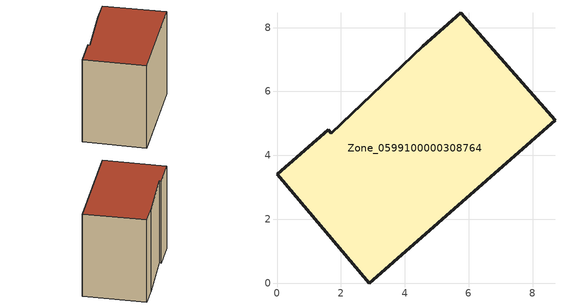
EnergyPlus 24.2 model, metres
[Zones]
Zone_0599100000308764
 floor ground (C_G): 0,3.4 1.6,4.81 1.69,4.7 4.55,7.41 5.75,8.46 8.7,5.1 2.89,0 z0
 wall outside (C_F): 8.7,5.1 5.75,8.46 4.55,7.41 1.69,4.7 1.6,4.81 0,3.4 2.89,0 8.7,5.1 z0:6.4
 roof outside (C_R): 1.6,4.81 0,3.4 2.89,0 8.7,5.1 5.75,8.46 4.55,7.41 1.69,4.7 z6.4
[BUILDING]
Pand.0599100000308764: North Axis=0; Terrain=City; Loads Convergence Tolerance Value=0.04; Temperature Convergence Tolerance Value=0.4; Solar Distribution=FullExterior; Maximum Number of Warmup Days=25; Minimum Number of Warmup Days=1
[Site:Location]
Rotterdam.The.Hague.AP_ZH_NLD Design_Conditions: Latitude=51.96; Longitude=4.45; Time Zone=1; Elevation=-4.5
[SITE:GROUNDTEMPERATURE:BUILDINGSURFACE]
18, 18, 18, 18, 18, 18, 18, 18, 18, 18, 18, 18
[MATERIAL] Thermal Absorptance=0.9; Solar Absorptance=0.7; Visible Absorptance=0.7
Name | Roughness | Thickness | Conductivity | Density | Specific Heat
G.TC.1946 | MediumSmooth | 0.15 | 1 | 540 | 1210
F.TC.1946 | Rough | 0.3 | 0.857143 | 1920 | 840
R.TC.1946 | MediumRough | 0.2 | 0.909091 | 1500 | 1000
[CONSTRUCTION]
C_G: G.TC.1946
C_F: F.TC.1946
C_R: R.TC.1946
[ZONE]
Zone_0599100000308764: Type=1; Multiplier=1; Ceiling Height=Autocalculate; Volume=Autocalculate; Floor Area=autocalculate; Part of Total Floor Area=Yes
[ZONEINFILTRATION:DESIGNFLOWRATE]
Infil_Zone_0599100000308764: Zone or ZoneList or Space or SpaceList=Zone_0599100000308764; Schedule=AlwaysOn; Design Flow Rate Calculation Method=Flow/Area; Flow Rate per Floor Area=0.003; Constant Term Coefficient=1; Temperature Term Coefficient=0; Velocity Term Coefficient=0; Velocity Squared Term Coefficient=0
[HVACTEMPLATE:ZONE:IDEALLOADSAIRSYSTEM]
Zone_0599100000308764: Maximum Heating Supply Air Temperature=50; Minimum Cooling Supply Air Temperature=13; Maximum Heating Supply Air Humidity Ratio=0.0156; Minimum Cooling Supply Air Humidity Ratio=0.0077; Heating Limit=NoLimit; Cooling Limit=NoLimit; Dehumidification Control Type=ConstantSensibleHeatRatio; Cooling Sensible Heat Ratio=0.7; Dehumidification Setpoint=60; Humidification Control Type=None; Humidification Setpoint=30; Outdoor Air Method=None; Outdoor Air Flow Rate per Person=0.00944; Outdoor Air Flow Rate per Zone Floor Area=0; Outdoor Air Flow Rate per Zone=0; Demand Controlled Ventilation Type=None; Outdoor Air Economizer Type=NoEconomizer; Heat Recovery Type=None; Sensible Heat Recovery Effectiveness=0.7; Latent Heat Recovery Effectiveness=0.65
[ZONECONTROL:THERMOSTAT]
ThermostatControl_Zone_0599100000308764: Zone or ZoneList=Zone_0599100000308764; Control Type Schedule=DualSetpointControlType; Control 1=Thermostat_Zone_0599100000308764; Temperature Difference Between Cutout And Setpoint=0
[THERMOSTATSETPOINT:DUALSETPOINT]
Thermostat_Zone_0599100000308764: Heating Setpoint Temperature Schedule=HeatingSetpoint_Zone_0599100000308764; Cooling Setpoint Temperature Schedule=CoolingSetpoint_Zone_0599100000308764
[SCHEDULE:COMPACT]
HeatingSetpoint_Zone_0599100000308764: Through: 12/31, For: AllDays, Until: 24:00, 21
CoolingSetpoint_Zone_0599100000308764: Through: 12/31, For: AllDays, Until: 24:00, 24
DualSetpointControlType: Through: 12/31, For: AllDays, Until: 24:00, 4
AlwaysOn: Through: 12/31, For: AllDays, Until: 24:00, 1
